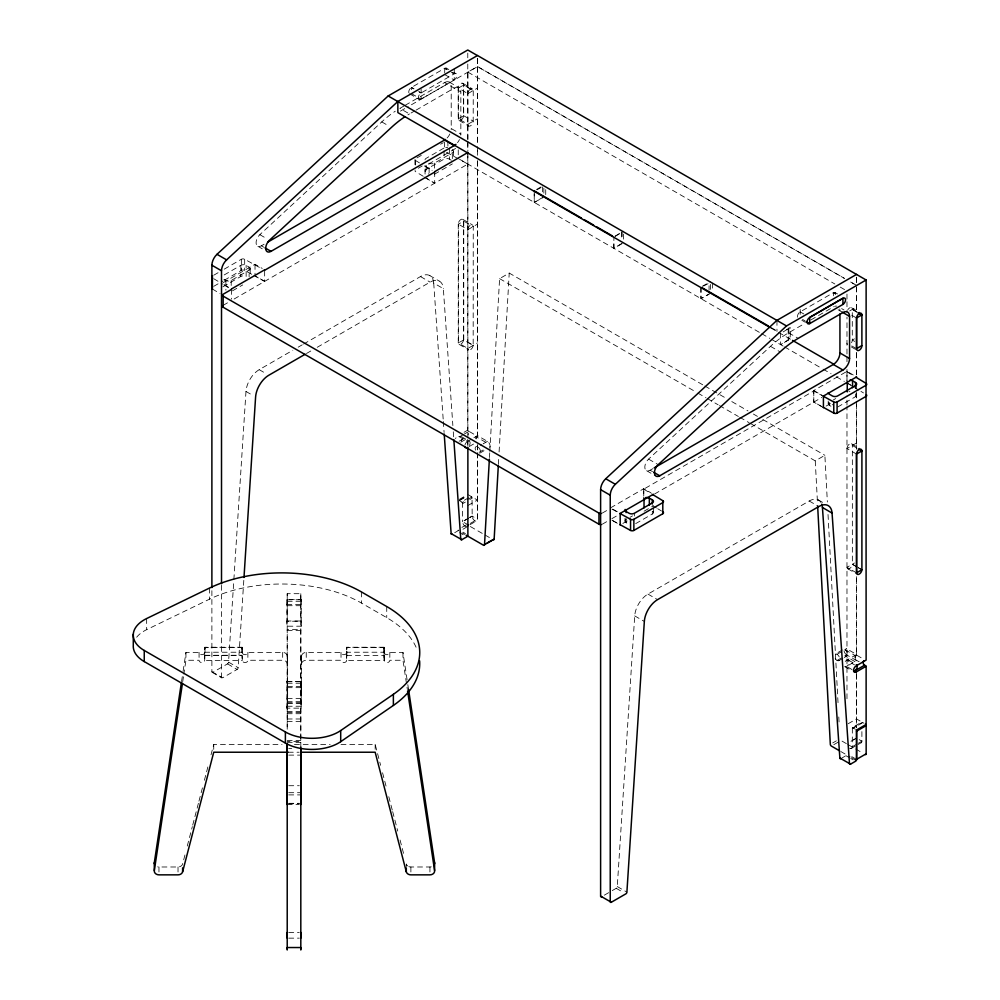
<?xml version="1.0" encoding="UTF-8"?>
<svg xmlns="http://www.w3.org/2000/svg" width="1000" height="1000" viewBox="0 0 1000 1000"><rect width="100%" height="100%" fill="white"/><g stroke="black" fill="none" stroke-linecap="round" stroke-linejoin="round"><path stroke-width="0.75" stroke-dasharray="5 3.75" d="M286.95 708.15L286.95 681.5L301.212 681.5L301.212 708.15L286.95 708.15L286.95 703.175L301.212 703.175M301.212 599.538L301.212 626.2L286.95 626.2L286.95 599.538L301.212 599.538L301.212 604.525L286.95 604.525L286.95 599.538M287.213 729.25L287.213 629.45L300.812 629.45L300.812 741.5L287.213 741.5M287.213 593.688L287.213 621L300.812 621L300.812 593.688L287.213 593.688L287.213 730.588M384.2 647.237L384.2 660.45L346.662 660.45L346.662 647.237L384.2 647.237L384.2 652.225L346.662 652.225L346.662 647.237M534.237 194.037L534.237 202.375L542.4 197.975M643.75 496.1L643.75 489.15L813.787 390.975L821.787 395.375M700.962 287.525L700.962 298.637L709.062 294.262M813.787 390.975L813.787 402.088L823.413 407.65M846.975 698.737L846.975 406.688M846.975 405.138L846.975 395.85M846.975 380.35L846.975 369.5M846.975 361.75L846.975 355.55M846.975 354L846.988 317.113M301.262 690.925L301.55 656.213A4.688 3.837 0 0 1 306.238 652.412L341.025 652.412A2.812 2.3 0 0 0 343.837 654.712A2.812 2.3 0 0 0 346.662 652.412L347.038 647.425L383.825 647.425L384.2 660.45M489.462 457.55L489.725 452.887M489.812 451.325L499.6 278.637L509.225 273.075L703.475 385.225M498.387 464.438L498.738 458.212M499.087 452L509.225 273.075M211.887 590.688L211.887 671.663A1.5 0.862 -60 0 0 212.95 672.275L227.5 663.875A1.5 0.862 -60 0 0 228.55 662.138L233.762 581.25M233.863 579.688L245.987 391.463A18.775 10.838 -60 0 1 259.212 369.675L292.812 350.275M211.887 671.663L222.575 677.837L237.113 669.438A1.5 0.862 -60 0 0 238.175 667.688L243.888 579.025M612.25 890.6L616.225 888.312A1.5 0.862 -60 0 0 617.275 886.562L634.712 615.887A18.775 10.838 -60 0 1 647.95 594.1L809.2 501A18.775 10.838 -60 0 1 821.15 502.75M287.65 690.925L287.362 656.2A4.688 3.825 0 0 0 282.675 652.412L247.875 652.412A2.812 2.3 0 0 1 245.062 654.712A2.812 2.3 0 0 1 242.25 652.412L241.875 647.425L205.075 647.425L204.7 652.412A2.812 2.3 0 0 1 201.887 654.712A2.812 2.3 0 0 1 199.075 652.412L185.938 652.412L182.7 673.9M205.075 647.425L204.7 660.263A2.812 2.3 0 0 1 201.887 662.562A2.812 2.3 0 0 1 199.075 660.263L185.938 660.263L183.85 674.075M181.55 681.575L182.475 675.438M182.7 681.75L183.625 675.612M184.95 854.987L182.613 863.962A4.688 3.837 0 0 1 178.025 866.988L158.963 866.988A4.688 3.837 0 0 1 157.662 866.838M187.275 846.025L192.338 826.587M192.725 825.088L198.562 802.675M198.95 801.175L202.463 787.725M204.4 780.25L208.688 763.8M211.012 754.837L213.738 744.375L282.038 744.375M263.788 247.188L261.388 245.8A7.512 4.338 -60 0 1 256.137 243.588A7.512 4.338 -60 0 1 259.85 234.675L381.763 121.9A88.725 51.225 -60 0 1 395.262 111.213M652.513 471.613L650.113 470.225A7.512 4.338 -60 0 1 644.862 468.025A7.512 4.338 -60 0 1 648.575 459.113L770.487 346.337A88.725 51.225 -60 0 1 788.575 332.812L804.362 323.688M615.138 236.45L621.487 232.512M621.487 243.625L613.862 248.337L613.862 240.012M783.138 331.938L788.175 328.825A2.35 1.35 0 0 0 788.787 327.512M780.612 333.038L780.612 344.613L788.175 339.938L788.175 326.912M408.837 92.8A3.75 2.163 -60 0 1 411.388 87.463L444.712 68.3L447.1 69.675M403.8 106.1L399.85 108.375L409.475 113.938L414.738 110.9M405.112 105.337L444.575 82.55L460.838 91.938L460.838 134.088A9.387 5.425 -60 0 1 460.788 135.125M467.875 139.775L467.875 72.112L477.5 66.55L844.463 278.412L477.5 66.612L409.487 105.875M400.438 111.1L408.2 106.625M416.05 110.138L454.2 88.112A9.387 5.425 -60 0 1 460.838 91.938M458.325 88.112L463.7 85.013L473.25 90.525L473.188 121.213A3.75 2.163 -60 0 1 470.538 125.812A3.75 2.163 -60 0 1 467.875 124.275L458.25 118.725L458.25 88.075A3.75 2.163 -60 0 1 460.913 83.488A3.75 2.163 -60 0 1 463.562 85.025L473.188 90.575A3.75 2.163 -60 0 0 470.538 89.05A3.75 2.163 -60 0 0 467.875 93.637L458.25 88.075L458.325 118.775A3.75 2.163 -60 0 0 460.913 120.25A3.75 2.163 -60 0 0 463.562 115.662L463.562 85.025M467.875 93.625L477.5 88.075M458.325 118.775L463.7 115.662L463.7 85.013M467.875 124.288L477.5 118.725M261.388 245.8L264.075 244.237M213.738 275.225L218.988 272.188M224.25 269.15L241.35 259.275A2.35 1.35 0 0 1 244.675 259.275L261.988 268.812M416.95 157.9L422.212 154.863M440.637 144.225L443.263 142.713M224.188 274.95L240.825 265.338A3.75 2.163 0 0 1 246.137 265.338L249.112 267.062L249.112 276.788M213.738 286.337L222.938 281.025M224.25 280.262L241.35 270.387A2.35 1.35 0 0 1 244.675 270.387L252.662 274.788M418.275 168.25L422.212 165.975M223.162 282.65L255.025 264.262L262.238 268.425M455.6 148.463L425.062 166.088L432.287 170.263M223.9 279.325L225.888 280.475A3.75 2.163 0 0 0 231.2 280.475L249.112 270.125A3.75 2.163 0 0 0 249.112 267.062M429.113 172.862L429.113 163.137A3.75 2.163 0 0 0 434.425 163.137L452.337 152.8A3.75 2.163 0 0 0 452.337 149.725L452.337 159.738M222.913 286.8L240.825 276.45A3.75 2.163 0 0 1 246.137 276.45L246.137 265.338M451.35 160.263L449.363 159.125A3.75 2.163 0 0 0 444.05 159.125L426.138 169.462A3.75 2.163 0 0 0 426.138 172.525L429.113 174.25M232.475 290.837L242.712 284.938M434.425 174.25L452.337 163.912M223.162 305.338L229.1 301.913M234.125 299.012L467.875 164.062L459.888 159.662M536.65 189.412L543.862 185.25M463.55 221.05L463.55 339.837L473.175 345.387L473.25 226.562L463.55 221.05A3.75 2.163 -60 0 0 460.9 219.513A3.75 2.163 -60 0 0 458.25 224.1L467.875 229.662L477.5 224.1M298.188 347.175L302.225 344.837M303.562 344.062L420.475 276.562A18.775 10.838 -60 0 1 433.713 283.075L443.338 288.625L452.863 425.575M306.462 353.5L311.837 350.4M317.213 347.3L430.1 282.125A18.775 10.838 -60 0 1 443.338 288.625M615.087 236.088L623.513 231.225M622.312 243.5L613.888 248.363L613.888 236.788M463.75 339.862L458.375 342.962L458.375 224.175L463.75 221.075L463.75 339.862L473.25 345.35M458.25 224.1L458.25 342.887L467.875 348.45L477.5 342.887M702.163 286.363L710.588 281.5M464.062 432.275L467.775 430.125L469.438 431.613A3.538 2.05 -60 0 0 468.15 434.888M463.237 434.663L459.513 436.812A3.75 2.163 -60 0 1 461.962 437.287A3.75 2.163 -60 0 1 461.388 440.962M464.475 433.95L469.438 431.075M459.087 441.262L465.3 437.688M460.75 442.225L465.712 439.363M489.738 447.287A3.75 2.163 60 0 0 487.438 441.362L477.5 435.625L467.475 441.413L457.85 435.85A3.75 2.163 -60 0 0 455.55 438.713M469.2 446.55L475.838 442.713M475.513 450.188A3.75 2.163 60 0 1 477.812 446.912L481.788 444.613M487.438 441.362L483.125 443.85A3.75 2.163 60 0 1 485.775 442.325L475.838 436.587L475.838 441.175M479.137 452.287L483.125 449.988M479.688 453.237L485.7 449.762M459.438 499.312L466.587 495.188M459.825 499.888L465.85 496.413M459.525 500.575L466.737 496.4M468.725 497.713L461.5 501.875A1.5 0.862 60 0 1 462.562 503.713L468.575 500.238M459.375 500.65L462.5 502.45L466.075 500.387M467.262 499.7L472.025 496.95L472.188 516.188A3.75 2.163 60 0 0 474.837 520.775A3.75 2.163 60 0 0 477.5 519.25L477.5 452.6M469.787 499.55L472.188 498.162A1.5 0.862 60 0 0 471.125 496.325M797.562 317.225A3.75 2.163 -60 0 1 800.125 311.9L833.375 292.688L835.763 294.075M467.875 505.55L477.4 500.05L467.775 494.5M786.625 329.575L790.225 327.488L790.225 339.062L780.612 344.613M810.938 319.9L833.3 306.988A9.387 5.425 -60 0 1 834.175 306.55M468.45 518.175L462.5 521.613L467.875 524.712M469.65 517.487L472.025 516.112L477.4 519.212L477.4 455.6M466.55 526.688A3.75 2.163 60 0 1 462.562 521.737L468.575 518.263M469.787 517.575L472.188 516.188M461.925 527.388L467.938 523.913M470.275 523.413L477.5 519.25M454.688 532.712L457.188 531.263A1.5 0.862 -60 0 0 458.113 530.125M469.925 524.738L477.137 520.575M462.987 529.225L466.6 527.137M849.663 310.95L856.6 306.95M852.35 340.05L854.475 338.825M650.113 470.225L652.812 468.675M610.562 507.85L643.75 488.688L650.975 492.863M821.787 406.488L813.787 402.088L813.787 390.525L846.975 371.362L854.2 375.525M602.275 513.1L608.2 509.675M602.275 524.212L608.2 520.788M611.9 518.65L618.538 514.825M654.55 494.025L821.762 397.488M629.95 517.362L632.5 515.887M833.175 400.037L835.725 398.55M622.85 523.45L628.15 520.375M644.087 511.188L653.375 505.825M826.075 406.112L831.375 403.05M635.675 523.625L652.312 514.025A3.75 2.163 0 0 0 652.913 511.4M837.625 407.038L855.537 396.688A3.75 2.163 0 0 0 855.537 393.625M750.5 423.488L815.25 460.875L824.875 455.312L827.362 502.038M856.6 454.087L846.975 448.537L856.6 442.975M856.6 572.875L846.975 567.325L854.475 562.987M842.375 649.963L835.163 654.125A3.75 2.163 60 0 1 838.913 656.3A3.75 2.163 60 0 1 838.913 660.638A3.75 2.163 60 0 1 835.163 658.462M837.038 654.312L842.35 651.25M845 649.712L854.938 655.45L854.938 661.587L845 655.85A3.75 2.163 60 0 0 847.663 654.312A3.75 2.163 60 0 0 845 649.712L846.663 648.763L856.6 654.5L856.6 575.675M837.038 660.45L842.35 657.387M845 655.85L846.663 654.887L856.6 660.625L846.575 666.413L854.538 671.012M838.913 660.638L842.9 658.337M844.225 657.562L846.875 656.038M856.6 654.5L846.575 660.288L854.538 664.887M848.162 723.737L856.513 718.925L864.013 723.263M849.638 748.275A3.75 2.163 60 0 0 852.288 746.737L852.35 727.537L861.888 722.025M852.6 728.037L862.225 722.475M832.725 742.925L836.338 740.85M833.787 744.688L838.6 741.912M855.312 738.775L850.55 741.525L856.6 738.125M857.113 743.938L852.288 746.737L849.663 745.138M858.3 743.275L861.912 741.188L861.888 729.4M850.962 748.637L857.95 744.6M858.175 744.463L861.55 742.513M604.325 895.175L610.938 891.363M840.925 758.575L845.913 755.7A1.5 0.862 -60 0 0 846.975 753.863M536.962 189.8L541.05 187.587M703.662 286.062L709.062 283.15L709.062 290.087M136.675 637.212A37.55 21.675 0 0 1 146.65 629.65L209.412 599.225A112.638 65.025 0 0 1 361.463 603.062L386.737 617.65A112.638 65.025 0 0 1 417.45 650.638M287.213 599.75L300.812 599.75M287.213 601.275L300.812 601.275M287.213 605.7L300.812 605.7M287.213 630.625L300.812 630.625M204.7 652.225L242.25 652.225M384.2 652.412A2.812 2.3 0 0 0 387.025 654.712A2.812 2.3 0 0 0 389.837 652.412L402.975 652.412L407.587 683.112M205.075 655.288L241.875 655.275L242.25 660.263A2.812 2.3 0 0 0 245.062 662.562A2.812 2.3 0 0 0 247.875 660.263L282.675 660.263A4.688 3.825 0 0 1 287.362 664.062L287.362 656.2M204.7 655.475L242.25 655.475M346.662 655.475L384.2 655.475M301.55 656.213L301.55 664.062A4.688 3.837 0 0 1 306.238 660.263L341.025 660.263A2.812 2.3 0 0 0 343.837 662.562A2.812 2.3 0 0 0 346.662 660.263L347.038 647.425M383.825 647.425L384.2 660.263A2.812 2.3 0 0 0 387.025 662.562A2.812 2.3 0 0 0 389.837 660.263L402.975 660.263L407.362 689.425M287.213 681.712L300.812 681.712M287.213 683.225L300.812 683.225M301.212 686.475L286.95 686.475L286.95 681.5M287.213 687.663L300.812 687.663M287.213 698.388L301.262 698.388M287.213 701.7L300.812 701.7M287.213 702.95L300.812 702.95M287.213 706.25L301.262 706.25M287.213 711.4L300.812 711.4M287.213 712.588L300.812 712.588M287.213 713.713L300.812 713.713M287.213 718.988L300.812 718.988M287.213 721.575L300.812 721.575M287.213 740.413L300.812 740.413M287.213 742.337L300.812 742.337M294.45 744.375L330.15 744.375M341.012 744.375L375.163 744.375L380.613 765.3M288.725 748.6L291.75 748.6M288.25 752.225L299.113 752.225M288.725 755.113L300.812 755.113M288.725 785.713L299.3 785.713M288.725 792.7L300.812 792.7M288.725 794.9L300.812 794.9M288.725 803.312L299.3 803.312M288.725 803.7L299.3 803.7M287.213 804.55L299.3 804.55M408.825 866.6A4.688 3.837 0 0 0 410.887 866.988L429.938 866.988A4.688 3.837 0 0 0 432.45 866.4M288.725 932.463L299.3 932.463M288.725 938.15L299.3 938.15M458.55 158.925L447.9 153.062A2.35 1.35 0 0 0 446.238 152.662M254 275.525L264.65 281.388L264.65 269.812M611.9 509.038L618.562 512.712M611.9 520.15L618.562 523.825M856.6 285.425L849.85 281.537L853.9 283.925M467.875 72.112L834.837 283.975M840.238 287.087L845.625 290.2M446.413 68.15L448.812 69.538M453.625 72.312L456.025 73.7M835.138 292.575L837.537 293.962M451.875 72.438L454.263 73.812L421.012 93.025A3.75 2.163 -60 0 0 418.363 97.613A3.75 2.163 -60 0 0 421.012 99.15L454.15 80.013A3.75 2.163 -60 0 0 456.812 75.425A3.75 2.163 -60 0 0 454.15 73.888L451.75 72.5M446.938 69.725L444.538 68.338A3.75 2.163 -60 0 1 447.188 69.862M835.662 294.15L833.263 292.762A3.75 2.163 -60 0 1 835.825 295.138M462.788 83.3L472.4 88.863M851.513 307.738L859.925 312.6M857.113 312.15L852.35 309.4A3.75 2.163 -60 0 0 850.65 307.562A3.75 2.163 -60 0 0 847.763 309.9M857.1 312.225L852.288 309.45L852.288 340.087A3.75 2.163 -60 0 1 851.513 342.7M444.538 74.463L454.263 80.025L454.263 68.913M449.275 82.088L458.9 87.65M841.612 308.6L844.013 309.988M851.737 315.25L856.612 318.062M838.112 309.762L842.925 312.538M463.562 115.662L473.25 121.175M852.288 340.087L854.737 341.425M413.95 88.812L411.562 87.438L411.562 93.637M418.738 91.575L421.125 92.95L418.612 91.638M411.388 87.463L413.8 88.85M800.125 311.9L803.775 313.925M851.737 345.913L856.612 348.713M459.038 120.438L468.663 126M851.375 346.95L857.387 350.425M411.388 93.588L421.125 99.162L421.125 89.275M802.525 319.413L804.963 320.812M409.513 93.775L419.137 99.338M801.85 320.288L805.462 322.375M444.575 82.55A9.387 5.425 -60 0 1 451.213 86.388L451.213 128.537L460.838 134.088M788.575 332.812L798.2 338.363M771.162 327.587L777.913 331.488M770.9 328.038L791.225 339.637M459.45 159.2L760.362 332.925M761.712 333.7L769.812 338.375M771.162 339.162L783.263 346.15M784.587 346.912L821.762 368.375M823.088 369.137L831.05 373.738M836.363 376.8L844.325 381.4M848.175 383.625L850.588 385.012M381.763 121.9L388.975 126.075M770.487 346.337L780.113 351.887M813.787 390.525L823.413 396.075M828.737 402.7A3.75 2.163 0 0 0 829.325 405.312L832.312 407.038L832.312 404.263M434.688 171.65L434.688 183.212L425.062 177.662L425.037 165.438M462.775 219.338L472.4 224.887M851.5 443.762L859.912 448.625M846.975 448.537A3.75 2.163 -60 0 1 849.625 443.95A3.75 2.163 -60 0 1 852.275 445.475L857.138 448.188M704.825 386L726.4 398.462M731.8 401.575L747.987 410.925M753.388 414.038L757.425 416.375M762.825 419.487L824.875 455.312M499.6 278.637L696.55 392.337M697.887 393.113L705.987 397.788M707.337 398.562L718.125 404.8M719.475 405.575L738.363 416.475M739.712 417.262L749.15 422.713M429.487 275.438L439.113 281M818.225 499.875L823.037 502.65M420.475 276.562L430.1 282.125M809.2 501L818.825 506.55M857.138 566.975L852.35 564.212L852.35 445.425M858.325 567.663L861.912 569.738M857.087 567.038L852.275 564.263A3.762 2.175 -60 0 1 849.625 568.55A3.762 2.175 -60 0 1 846.975 567.325M858.288 567.737L861.9 569.825M459.113 344.35L468.738 349.913M847.85 568.787L857.463 574.338M259.85 234.675L267.075 238.85M648.575 459.113L658.2 464.663M257.913 246.312L263.925 249.788M646.637 470.737L655.062 475.6M264.65 281.388L255.025 275.837L255.025 264.262M224.25 284.812L229.062 287.587M612.975 509.237L620.188 513.4M469.438 431.613L477.4 436.213A3.538 2.05 -60 0 0 476.15 438.95M856.513 576.663L856.513 655.088L863.138 658.913M626.1 518.475L626.1 522.65L629.087 524.362M856.513 655.088A3.538 2.05 -60 0 0 855.212 658.363A3.538 2.05 -60 0 0 856.513 660.138L859.163 661.675M855.825 659.887L858.475 661.425M612.975 520.812L620.188 524.975M461.388 436.625L469.35 441.225A3.75 2.163 -60 0 1 468.8 446.362M848.45 660.1L856.425 664.7M844.7 666.6L850.713 670.075M259.212 369.675L266.438 373.837M647.95 594.1L657.562 599.65M852.35 727.537L855.475 729.338M859.2 739.638L861.888 741.188A3.75 2.163 60 0 1 859.25 742.725M245.987 391.463L253.2 395.625M634.712 615.887L644.338 621.45M470.337 526.525L483.725 534.25M485.062 535.025L491.75 538.888M846.363 743.612L841 740.525A1.5 0.862 60 0 1 840 739.1M847.7 744.388L854.388 748.25M855.725 749.025L862.425 752.887M463.062 532.2L465.462 533.6M851.787 756.637L856.6 759.412M462.05 532.85L464.738 534.4M840.75 751.488L850.113 756.9M851.462 757.675L855.475 759.987M459.588 532.663L463.2 534.738M845.913 755.7L849.525 757.775M850.725 758.475L853.138 759.862M228.55 662.138L238.175 667.688M617.275 886.562L626.9 892.125M227.5 663.875L237.113 669.438M616.225 888.312L623.438 892.475M212.2 672.35L221.825 677.913M846.975 371.825L853.325 375.662M848.25 383.7L853.325 386.775M854.6 387.55L859.675 390.625M860.95 391.388L863.487 392.925M419.45 162.875L415.637 160.575A2.35 1.35 0 0 1 415.037 159.963M424.525 165.95L432.15 170.562M423.263 176.3L415.637 171.688A2.35 1.35 0 0 1 415.037 171.075M424.525 177.062L434.688 183.212M643.75 489.15L651.375 493.762M652.638 505.65L656.45 507.95M657.725 508.725L661.525 511.025M213.688 278.675L222.575 284.05M223.85 284.825L228.925 287.9M212.413 289.012L220.037 293.625M382.562 772.775L386.838 789.212M388.787 796.688L392.287 810.15M392.675 811.637L397.738 831.075M400.075 840.037L404.35 856.488M407.825 684.638L408.512 689.25M453.288 431.8L453.725 438.025M433.713 283.075L443.237 420.025M443.35 421.575L444.1 432.475M828.025 514.5L837.212 687.375M837.3 688.925L838.125 704.5M838.787 716.963L839.112 723.188M815.25 460.875L817.575 504.475M856.6 277.15L856.6 282.712M856.6 286.962L856.6 313.075M856.6 353.1L856.6 374.787M856.637 384.05L856.6 402.688M856.6 404.237L856.6 449.15M856.6 673.025L856.6 727.275M856.513 277.55L856.513 285.338M856.513 286.887L856.513 311.812M856.513 352.325L856.513 375.688M856.513 392.825L856.513 448.913M856.513 674.475L856.513 727.775M855.537 385.575L855.537 388.35M855.537 393.913L855.537 396.688M846.975 294.062L846.975 300.212M846.975 301.737L846.975 312.5M846.975 371.362L846.975 382.938M833.375 292.688L833.375 295.8M829.325 402.537L829.325 405.312M828.225 401L828.225 403.787M800.188 309.4L800.188 314.95M788.863 327.863L788.863 338.975M776.963 320.363L776.963 331.475M712.387 283.15L712.387 291.488M710.588 284.4L710.588 293.075L700.962 298.637L700.962 287.062M653.413 508.325L653.413 512.487M652.312 511.238L652.312 514.025M643.75 488.688L643.75 498.812M634.4 513.25L634.4 516.025M625 518.337L625 521.112M623.513 234.125L623.513 239.913M622.175 231.562L622.175 239.9M621.487 231.988L621.487 240.325M545.725 189.638L545.725 195.188M543.862 188.137L543.862 196.825L534.237 202.375L534.237 190.8M542.4 186.863L542.4 192.413M477.5 58.275L477.5 145.075M477.5 146.625L477.5 154.375M477.5 160.562L477.5 435.625M477.5 444.85L477.5 451.05M477.4 58.675L477.4 144.35M477.4 150.588L477.4 155.262M477.4 161.488L477.4 436.213M477.4 444.875L477.4 454.075M467.875 141.325L467.875 150.625M467.875 152.95L467.875 438.088M467.875 441.175L467.875 445.775M467.775 53.113L467.775 57.787M467.775 64.025L467.775 154.375M467.775 155.938L467.775 430.125M467.775 439.312L467.775 446.987M462.5 502.45L462.562 521.737M458.25 149.825L458.25 155.612M453.438 151.263L453.438 158.212M449.363 148.012L449.363 159.125M447.9 141.95L447.9 146.113M444.712 68.3L444.712 72.95M444.575 141.95L444.575 148.9M444.05 150.787L444.05 159.125M434.425 163.137L434.425 170.087M429.938 866.988L429.938 872.237M426.138 165.3L426.138 172.525M415.637 160.05L415.637 165.6M414.95 159.613L414.95 166.562M410.887 866.988L410.887 872.237M406.3 866.575L406.3 863.962A4.688 3.837 0 0 0 407.938 866.137M402.975 652.412L402.975 660.263M389.837 652.412L389.837 660.263M386.737 606.538L386.737 617.65M375.163 744.375L375.163 752.225M361.463 591.95L361.463 603.062M346.662 652.412L346.662 660.45M341.025 652.412L341.025 660.263M306.238 652.412L306.238 660.263M301.212 626.2L301.212 621.213L286.95 621.213L286.95 626.2M301.212 681.5L301.212 708.15M300.812 593.688L300.812 746.975M287.65 683.062L287.65 706.25M282.675 652.412L282.675 660.263M250.212 268.587L250.212 275.538M247.875 652.412L247.875 660.263M244.675 259.275L244.675 270.387M241.875 647.425L241.875 655.275M241.35 259.275L241.35 270.387M240.825 265.338L240.825 276.45M231.462 289.438L231.462 299.163M231.2 280.475L231.2 286.025M225.888 280.475L225.888 290.188M221.513 585.337L221.513 677.225A1.5 0.862 -60 0 0 222.575 677.837M213.738 744.375L213.738 752.225M209.412 588.112L209.412 599.225M199.075 652.412L199.075 660.263M185.938 652.412L185.938 660.263M178.025 866.988L178.025 874.85M158.963 866.988L158.963 872.237M146.65 618.538L146.65 629.65M845.25 661.462A3.75 2.163 -60 0 1 849.237 661.812A3.75 2.163 -60 0 1 845.25 666.775M847.337 344.475A3.75 2.163 -60 0 1 846.988 343.15M839.712 308.962A9.387 5.425 -60 0 1 839.938 310.812M835.025 306.25A9.387 5.425 -60 0 1 836.625 306.1M467.875 229.662A3.75 2.163 -60 0 1 470.525 225.075A3.75 2.163 -60 0 1 473.175 226.6M473.175 345.387A3.762 2.175 -60 0 1 470.525 349.675A3.762 2.175 -60 0 1 467.875 348.45M853.35 728.112A1.5 0.862 60 0 0 852.288 728.725L862.975 722.55A1.5 0.862 60 0 0 861.912 723.162M458.85 530.837A1.5 0.862 60 0 1 458.462 530.163M477.812 446.912A3.75 2.163 60 0 1 480.112 452.837M846.663 654.887A3.75 2.163 60 0 1 844.013 650.288A3.75 2.163 60 0 1 846.663 648.763M626.1 522.65A3.75 2.163 0 0 1 626.1 519.575M848.925 391.337A3.75 2.163 0 0 1 849.9 391.275M415.037 170.375A2.35 1.35 0 0 1 415.262 170.05M788.175 338.025A2.35 1.35 0 0 1 788.175 339.938M425.037 159.887A3.75 2.163 0 0 1 426.138 158.35L444.05 148.012A3.75 2.163 0 0 1 444.825 147.662M445.737 147.45A3.75 2.163 0 0 1 447.675 147.45M464.913 445.163A3.75 2.163 -60 0 1 468.8 441.05M463.55 339.837A3.762 2.175 -60 0 1 460.9 344.113A3.762 2.175 -60 0 1 458.25 342.887M407.95 114.838A88.725 51.225 -60 0 1 409.475 113.938M459.462 139.55A9.387 5.425 -60 0 1 457.525 142.65M451.213 128.537A9.387 5.425 -60 0 1 451.163 129.575M449.837 134A9.387 5.425 -60 0 1 447.113 137.988M242.25 647.237L204.7 647.237L204.7 660.45L242.25 660.45L242.25 647.237"/><path stroke-width="1.5" d="M287.213 949.15L287.213 743.863M300.812 949.15L300.812 746.975M466.075 535.175L483.475 545.212A1.5 0.862 60 0 0 484.525 544.675L489.375 459.113M484.525 544.675L494.15 539.125L498.3 466M243.988 577.463L255.6 397.013A18.775 10.838 -60 0 1 268.837 375.225L305.125 354.275M288.25 752.225L213.738 752.225L182.613 871.812A4.688 3.837 0 0 1 178.025 874.85L158.963 874.85A4.688 3.837 0 0 1 154.312 870.55L154.312 862.7L181.312 683.112M154.312 870.55L182.475 683.288M211.887 587.575L211.887 265.225A10.175 5.875 -60 0 1 217 254.312L388.162 95.962L467.775 50L477.4 55.55M221.513 583.787L221.513 270.775A10.175 5.875 -60 0 1 226.625 259.875L397.788 101.525L477.5 55.5L866.125 279.988L866.125 384.363M601.675 896.712A1.5 0.862 -60 0 1 600.612 896.1L600.612 489.65A10.175 5.875 -60 0 1 605.725 478.75L776.888 320.4L856.6 274.375M866.125 666.237L856.2 671.975L854.538 671.012L864.475 665.275L866.125 666.237L866.125 724.488L856.6 729.987L856.6 759.412A1.5 0.862 -60 0 1 855.537 761.25L850.55 764.137A1.5 0.862 -60 0 1 849.488 763.612L832.062 513.062A18.775 10.838 -60 0 0 818.825 506.55L657.562 599.65A18.775 10.838 -60 0 0 644.338 621.45L626.9 892.125A1.5 0.862 -60 0 1 625.85 893.863L611.3 902.262A1.5 0.862 -60 0 1 610.237 901.65L610.237 495.2A10.175 5.875 -60 0 1 615.35 484.3L786.513 325.95L866.125 279.988M144.25 650.462L285.387 731.963A37.55 21.675 0 0 0 340.7 730.562L393.375 694.325A112.638 65.025 0 0 0 386.737 606.538L361.463 591.95A112.638 65.025 0 0 0 209.412 588.112L146.65 618.538A37.55 21.675 0 0 0 144.25 650.462L144.25 661.575L285.387 743.075A37.55 21.675 0 0 0 340.7 741.675L393.375 705.438A112.638 65.025 0 0 0 419.613 660.8M268.125 241.912L444.575 140.037A9.387 5.425 -60 0 0 445.45 139.462M404.888 116.775A88.725 51.225 -60 0 0 391.375 127.463L269.475 240.238A7.512 4.338 -60 0 0 265.75 249.15A7.512 4.338 -60 0 0 271.012 251.35L454.2 145.588A9.387 5.425 -60 0 0 455.925 144.338M231.462 288.975L264.65 269.812M434.688 171.65L467.875 152.487M231.462 289.438L223.162 294.225A2.35 1.35 0 0 0 223.162 296.137L223.162 307.25L598.962 524.212A2.338 1.35 0 0 0 601.225 524.562M264.65 270.275L434.688 172.1M453.837 439.588L460.763 539.188A1.5 0.862 -60 0 0 461.825 539.7L466.812 536.825A1.5 0.862 -60 0 0 467.875 534.987L467.875 447.312M861.888 314.9L856.5 318L856.5 348.663L861.888 345.55L861.888 314.9L858.312 312.838M487.075 543.125L491.887 540.35M654.15 467.9L833.3 364.462A9.387 5.425 -60 0 0 839.938 352.962L839.938 313.938M659.737 475.788L842.925 370.012A9.387 5.425 -60 0 0 849.562 358.525L849.562 316.375A9.387 5.425 -60 0 0 842.925 312.538L798.2 338.363A88.725 51.225 -60 0 0 780.113 351.887L658.2 464.663A7.512 4.338 -60 0 0 654.488 473.575A7.512 4.338 -60 0 0 659.737 475.788L653.725 472.312M653.375 494.25L620.188 513.4L620.188 524.975M856.6 376.912L823.413 396.075L823.413 407.65M619.888 513.438L630.55 519.312A2.35 1.35 0 0 0 633.862 519.312L662.8 502.6A2.35 1.35 0 0 0 662.8 500.688L652.638 494.538M823.112 396.112L833.775 401.975A2.35 1.35 0 0 0 837.087 401.975L866.025 385.275A2.35 1.35 0 0 0 866.025 383.35L855.863 377.2M619.888 524.55L630.55 530.425A2.35 1.35 0 0 0 633.862 530.425L662.8 513.713L662.8 500.688M823.112 407.225L833.775 413.088A2.35 1.35 0 0 0 837.087 413.088L866.025 396.388A2.35 1.35 0 0 0 866.4 394.75M861.912 569.738L856.538 572.837L856.538 454.05A3.75 2.163 -60 0 1 859.25 449.5A3.75 2.163 -60 0 1 861.9 451.037L858.325 448.875M866.162 725.612L866.162 753.825L855.475 759.987A1.5 0.862 60 0 0 856.538 759.375L856.538 731.175L866.162 725.612A1.5 0.862 60 0 0 865.625 724.25M300.663 752.225L375.163 752.225L406.3 871.812A4.688 3.837 0 0 0 410.887 874.85L429.938 874.85A4.688 3.837 0 0 0 434.6 870.55L434.6 862.7L408.512 689.25M858.3 312.925L861.912 315A3.75 2.163 -60 0 0 859.262 313.475A3.75 2.163 -60 0 0 856.612 318.062L856.612 348.713A3.75 2.163 -60 0 0 859.262 350.238A3.75 2.163 -60 0 0 861.912 345.65M842.35 312.2L849.562 316.375M806.137 321.488L809.737 323.575L842.925 304.413L842.925 298.212L809.737 317.362L809.737 323.575A3.75 2.163 -60 0 1 807.087 322.05A3.75 2.163 -60 0 1 809.737 317.45L842.887 298.325A3.75 2.163 -60 0 1 845.537 299.85A3.75 2.163 -60 0 1 842.887 304.438M839.938 352.962L849.562 358.525M388.162 95.962L786.513 325.95M534.237 190.8L581.487 218.088M584.188 219.638L593.638 225.1M596.337 226.65L612.537 236.012M702.312 287.838L768.462 326.025M770.212 327.575L397.85 112.6L397.85 101.487M792.55 340.4L833.7 364.162M444.575 140.037L454.2 145.588M833.3 364.462L842.925 370.012M849.9 380.163A3.75 2.163 0 0 1 852.55 380.788L855.537 382.512L855.537 386.675M821.775 504.162A18.775 10.838 -60 0 1 822.438 507.5L832.062 513.062M265 247.887L271.012 251.35M645.7 497.562A3.75 2.163 0 0 1 649.338 498.125L652.312 499.837L652.312 504.012M217 254.312L226.625 259.875M605.725 478.75L615.35 484.3M211.887 265.225L221.513 270.775M600.612 489.65L610.237 495.2M223.162 296.137L598.962 513.1A2.338 1.35 0 0 0 601.225 513.45M839.412 750.713L831.388 746.075A1.5 0.862 60 0 1 830.325 744.325L817.65 506.037M444.212 434.025L451.138 533.625L461.825 539.7M822.438 507.5L839.862 758.062L850.55 764.137M600.612 896.1L611.3 902.262M407.587 690.962L434.6 870.55M866.025 385.275L866.125 660.113L856.2 665.837A3.75 2.163 -60 0 0 853.55 670.438A3.75 2.163 -60 0 0 856.2 671.975M864.475 665.275L864.475 664.737A3.538 2.05 -60 0 1 863.787 660.725M852.55 380.788L852.55 387.738M847.25 382.188L847.25 391.9M837.087 401.975L837.087 413.088M833.775 401.975L833.775 413.088M649.338 498.125L649.338 505.062M644.025 498.125L644.025 507.85M633.862 519.312L633.862 530.425M630.55 519.312L630.55 530.425M626.1 509.85L626.1 512.638M598.962 513.1L598.962 524.212M406.3 867.887L406.3 871.812M393.375 694.325L393.375 705.438M340.7 730.562L340.7 741.675M300.812 748.6L300.812 804.55M300.812 932.463L300.812 938.15M300.812 950L300.812 947.537L287.213 947.537L287.213 950M287.213 744.1L287.213 804.55M287.213 932.463L287.213 938.15M285.387 731.963L285.387 743.075M182.613 867.887L182.613 871.812M133.287 634.2L133.287 645.312A37.55 21.675 0 0 0 144.25 661.575M856.425 664.7A3.75 2.163 -60 0 1 857 667.7A3.75 2.163 -60 0 1 854.538 671.012M840.925 758.575A1.5 0.862 -60 0 1 839.862 758.062M154.338 863.775A4.688 3.837 0 0 1 154.312 862.7M434.6 862.7A4.688 3.837 0 0 1 434.575 863.775M467.875 524.8A3.75 2.163 60 0 1 467.512 526.138M856.388 730.475A1.5 0.862 60 0 1 856.538 731.175M866.162 753.825A1.5 0.862 60 0 1 865.375 754.55M494.15 539.125A1.5 0.862 60 0 1 493.088 539.663M212.413 287.1A2.35 1.35 0 0 0 212.413 289.012L212.413 275.988A2.35 1.35 0 0 0 212.413 277.9M662.8 511.8A2.35 1.35 0 0 1 662.8 513.713M223.162 307.25A2.35 1.35 0 0 1 222.8 305.613M855.537 382.512A3.75 2.163 0 0 1 855.537 385.575L837.625 395.925A3.75 2.163 0 0 1 832.312 395.925L829.325 394.2A3.75 2.163 0 0 1 828.225 392.675M652.312 499.837A3.75 2.163 0 0 1 652.312 502.912L634.4 513.25A3.75 2.163 0 0 1 629.087 513.25L626.1 511.538A3.75 2.163 0 0 1 625.138 509.438M467.475 447.537A3.75 2.163 -60 0 1 464.913 446.75M452.2 534.15A1.5 0.862 -60 0 1 451.138 533.625M861.912 450.95L856.538 454.05L856.6 572.875A3.762 2.175 -60 0 0 859.25 574.1A3.762 2.175 -60 0 0 861.9 569.825L861.912 450.95"/></g></svg>
